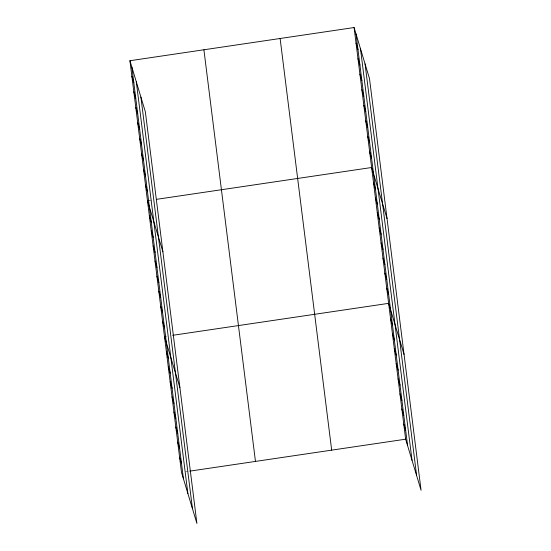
<?xml version="1.0" encoding="UTF-8"?>
<svg xmlns="http://www.w3.org/2000/svg" width="551" height="551" viewBox="0 0 551 551"><rect width="100%" height="100%" fill="white"/><g stroke="black" fill="none" stroke-linecap="round" stroke-linejoin="round"><path stroke-width="0.41" stroke-dasharray="2.75 2.07" d="M149.107 200.433L151.573 200.068M185.597 471.759L188.063 471.394"/><path stroke-width="0.83" d="M129.933 60.72L145.354 111.805L196.914 523.45L181.493 472.365L129.933 60.72L354.086 27.55L369.507 78.635L421.067 490.28L405.646 439.195L354.086 27.55M149.107 200.433L147.461 200.681L162.882 251.766M156.505 199.338L371.615 167.511L387.043 218.595M166.12 336.275L164.474 336.523L179.901 387.608M172.697 335.304L388.634 303.353L404.055 354.438M189.709 471.146L405.646 439.195M356.036 43.102L357.978 49.528M357.985 58.654L359.92 65.08M359.927 74.206L361.869 80.632M361.876 89.751L363.818 96.177M363.825 105.303L365.768 111.729M365.774 120.855L367.717 127.281M367.724 136.407L369.659 142.833M369.666 151.959L371.608 158.385M373.509 182.601L375.445 189.027M375.396 197.699L377.339 204.125M377.29 212.789L379.226 219.215M379.178 227.887L381.12 234.313M381.072 242.977L383.007 249.403M382.959 258.075L384.901 264.501M384.853 273.165L386.788 279.591M386.74 288.263L388.682 294.682M390.521 318.444L392.464 324.87M392.415 333.541L394.351 339.967M394.302 348.631L396.245 355.058M396.197 363.729L398.132 370.155M398.084 378.819L400.026 385.245M399.971 393.917L401.913 400.343M401.865 409.007L403.807 415.433M403.752 424.105L405.694 430.531M131.882 76.272L133.817 82.698M133.824 91.817L135.766 98.243M135.773 107.369L137.716 113.795M137.722 122.921L139.665 129.347M139.672 138.473L141.607 144.899M141.621 154.025L143.556 160.451M143.563 169.577L145.505 176.003M145.512 185.129L147.454 191.555M149.349 215.772L151.291 222.198M151.243 230.869L153.185 237.288M153.13 245.96L155.072 252.386M155.024 261.05L156.966 267.476M156.911 276.147L158.853 282.573M158.805 291.238L160.74 297.664M160.692 306.335L162.635 312.761M162.586 321.426L164.522 327.852M166.368 351.614L168.303 358.04M168.255 366.711L170.197 373.137M170.149 381.802L172.084 388.228M172.036 396.899L173.978 403.325M173.93 411.99L175.865 418.416M175.817 427.087L177.759 433.506M177.711 442.178L179.647 448.604M179.598 457.268L181.541 463.694M365.058 63.895L416.618 475.541M360.478 48.715L412.038 460.36M356.029 33.976L407.588 445.621M280.115 38.494L331.674 450.139M203.904 49.776L255.464 461.421M140.904 97.066L192.464 508.711M136.317 81.879L187.877 493.531M131.868 67.146L183.428 478.791"/></g></svg>
